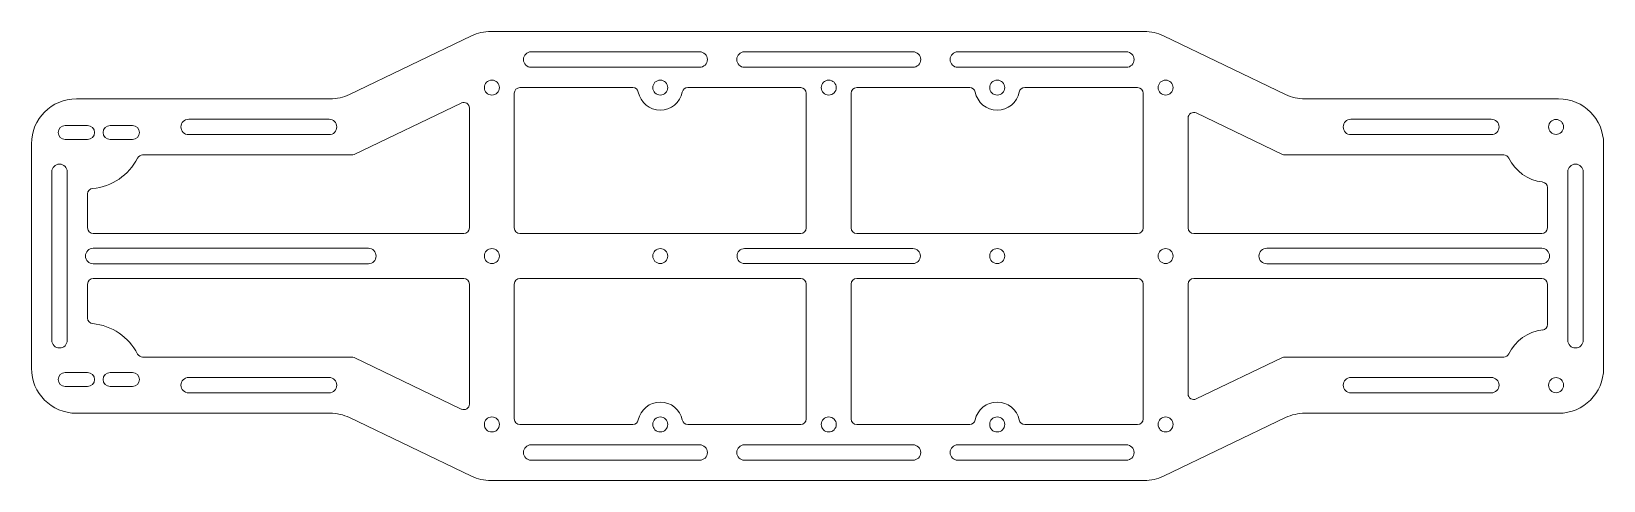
# Model space of a CAD drawing. Header units: inches. Extents: x 17.5 to 31.5, y 16.7 to 20.7.
import ezdxf

# ---------------------------------------------------------------- set-up
doc = ezdxf.new("R2010")
doc.units = ezdxf.units.IN
doc.header["$MEASUREMENT"] = 0

msp = doc.modelspace()

# ---------------------------------------------------------------- linework, layer by layer
at = {"color": 7, "linetype": 'Continuous', "lineweight": 15}
for p, q in [((20.382, 20.122), (21.468, 20.643)), ((27.459, 20.682), (21.641, 20.682)), ((27.632, 20.643), (28.718, 20.122)), ((23.5, 20.501), (22, 20.501)), ((25.4, 20.501), (23.9, 20.501)), ((27.3, 20.501), (25.8, 20.501)), ((22, 20.364), (23.5, 20.364)), ((23.9, 20.364), (25.4, 20.364)), ((25.8, 20.364), (27.3, 20.364)), ((22.905, 20.182), (21.9, 20.182)), ((24.4, 20.182), (23.395, 20.182)), ((25.905, 20.182), (24.9, 20.182)), ((27.4, 20.182), (26.395, 20.182)), ((17.95, 20.082), (20.209, 20.082)), ((21.378, 20.045), (20.424, 19.587)), ((21.85, 20.132), (21.85, 18.932)), ((24.45, 18.932), (24.45, 20.132)), ((24.85, 20.132), (24.85, 18.932)), ((27.45, 18.932), (27.45, 20.132)), ((28.891, 20.082), (31.15, 20.082)), ((20.2, 19.901), (18.95, 19.901)), ((21.45, 18.932), (21.45, 20)), ((27.85, 19.911), (27.85, 18.932)), ((28.69, 19.587), (27.921, 19.956)), ((30.55, 19.901), (29.3, 19.901)), ((17.85, 19.844), (18.05, 19.844)), ((18.25, 19.844), (18.45, 19.844)), ((18.95, 19.764), (20.2, 19.764)), ((29.3, 19.764), (30.55, 19.764)), ((17.55, 19.682), (17.55, 17.682)), ((18.05, 19.72), (17.85, 19.72)), ((18.45, 19.72), (18.25, 19.72)), ((31.55, 17.682), (31.55, 19.682)), ((20.402, 19.582), (18.54, 19.582)), ((30.661, 19.582), (28.711, 19.582)), ((17.731, 19.432), (17.731, 17.932)), ((17.869, 17.932), (17.869, 19.432)), ((31.231, 19.432), (31.231, 17.932)), ((31.369, 17.932), (31.369, 19.432)), ((18.05, 19.235), (18.05, 18.932)), ((31.05, 18.932), (31.05, 19.291)), ((18.1, 18.882), (21.4, 18.882)), ((21.9, 18.882), (24.4, 18.882)), ((24.9, 18.882), (27.4, 18.882)), ((27.9, 18.882), (31, 18.882)), ((20.55, 18.751), (18.1, 18.751)), ((25.4, 18.749), (23.9, 18.749)), ((31, 18.751), (28.55, 18.751)), ((18.1, 18.614), (20.55, 18.614)), ((18.1, 18.482), (21.4, 18.482)), ((21.9, 18.482), (24.4, 18.482)), ((23.9, 18.615), (25.4, 18.615)), ((24.9, 18.482), (27.4, 18.482)), ((27.9, 18.482), (31, 18.482)), ((28.55, 18.614), (31, 18.614)), ((18.05, 18.13), (18.05, 18.432)), ((21.45, 18.432), (21.45, 17.364)), ((21.85, 17.232), (21.85, 18.432)), ((24.45, 18.432), (24.45, 17.232)), ((24.85, 17.232), (24.85, 18.432)), ((27.45, 18.432), (27.45, 17.232)), ((27.85, 17.454), (27.85, 18.432)), ((31.05, 18.432), (31.05, 18.073)), ((20.402, 17.782), (18.54, 17.782)), ((30.661, 17.782), (28.711, 17.782)), ((17.85, 17.644), (18.05, 17.644)), ((18.25, 17.644), (18.45, 17.644)), ((21.378, 17.319), (20.424, 17.777)), ((28.69, 17.777), (27.921, 17.409)), ((18.05, 17.52), (17.85, 17.52)), ((18.45, 17.52), (18.25, 17.52)), ((18.95, 17.601), (20.2, 17.601)), ((29.3, 17.601), (30.55, 17.601)), ((20.2, 17.464), (18.95, 17.464)), ((30.55, 17.464), (29.3, 17.464)), ((20.209, 17.282), (17.95, 17.282)), ((21.468, 16.722), (20.382, 17.243)), ((28.718, 17.243), (27.632, 16.722)), ((31.15, 17.282), (28.891, 17.282)), ((22.905, 17.182), (21.9, 17.182)), ((24.4, 17.182), (23.395, 17.182)), ((25.905, 17.182), (24.9, 17.182)), ((27.4, 17.182), (26.395, 17.182)), ((22, 17.001), (23.5, 17.001)), ((23.9, 17.001), (25.4, 17.001)), ((25.8, 17.001), (27.3, 17.001)), ((23.5, 16.864), (22, 16.864)), ((25.4, 16.864), (23.9, 16.864)), ((27.3, 16.864), (25.8, 16.864)), ((21.641, 16.682), (27.459, 16.682))]:
    msp.add_line(p, q, dxfattribs=at)
for centre in [(21.65, 20.182), (23.15, 20.182), (24.65, 20.182), (26.15, 20.182), (27.65, 20.182), (31.127, 19.832), (21.65, 18.682), (23.15, 18.682), (26.15, 18.682), (27.65, 18.682), (31.127, 17.532), (21.65, 17.182), (23.15, 17.182), (24.65, 17.182), (26.15, 17.182), (27.65, 17.182)]:
    msp.add_circle(centre, 0.0669, dxfattribs=at)
for centre, radius, start, end in [((21.641, 20.282), 0.4, 90, 115.641), ((27.459, 20.282), 0.4, 64.359, 90), ((22, 20.432), 0.0689, 90, 270), ((23.5, 20.432), 0.0689, 270, 90), ((23.9, 20.432), 0.0689, 90, 270), ((25.4, 20.432), 0.0689, 270, 90), ((25.8, 20.432), 0.0689, 90, 270), ((27.3, 20.432), 0.0689, 270, 90), ((21.9, 20.132), 0.05, 90, 180), ((22.905, 20.132), 0.05, 11.537, 90), ((23.395, 20.132), 0.05, 90, 168.463), ((24.4, 20.132), 0.05, 0, 90), ((24.9, 20.132), 0.05, 90, 180), ((25.905, 20.132), 0.05, 11.537, 90), ((26.395, 20.132), 0.05, 90, 168.463), ((27.4, 20.132), 0.05, 0, 90), ((17.95, 19.682), 0.4, 90, 180), ((20.209, 20.482), 0.4, 270, 295.641), ((21.4, 20), 0.05, 0, 115.641), ((23.15, 20.182), 0.2, 191.537, 348.463), ((26.15, 20.182), 0.2, 191.537, 348.463), ((28.891, 20.482), 0.4, 244.359, 270), ((31.15, 19.682), 0.4, 0, 90), ((18.95, 19.832), 0.0689, 90, 270), ((20.2, 19.832), 0.0689, 270, 90), ((27.9, 19.911), 0.05, 64.359, 180), ((29.3, 19.832), 0.0689, 90, 270), ((30.55, 19.832), 0.0689, 270, 90), ((17.85, 19.782), 0.0621, 90, 270), ((18.05, 19.782), 0.0621, 270, 90), ((18.25, 19.782), 0.0621, 90, 270), ((18.45, 19.782), 0.0621, 270, 90), ((17.8, 19.432), 0.0689, 0, 180), ((18.05, 19.782), 0.5, 275.2159, 332.9643), ((18.54, 19.532), 0.05, 90, 152.9643), ((20.402, 19.632), 0.05, 270, 295.641), ((28.711, 19.632), 0.05, 244.359, 270), ((30.661, 19.532), 0.05, 25.7398, 90), ((31.05, 19.72), 0.381, 205.7398, 263.3427), ((31.3, 19.432), 0.0689, 0, 180), ((31, 19.291), 0.05, 0, 83.3427), ((18.1, 19.235), 0.05, 95.2159, 180), ((18.1, 18.932), 0.05, 180, 270), ((21.4, 18.932), 0.05, 270, 0), ((21.9, 18.932), 0.05, 180, 270), ((24.4, 18.932), 0.05, 270, 0), ((24.9, 18.932), 0.05, 180, 270), ((27.4, 18.932), 0.05, 270, 0), ((27.9, 18.932), 0.05, 180, 270), ((31, 18.932), 0.05, 270, 360), ((18.1, 18.682), 0.0689, 90, 270), ((20.55, 18.682), 0.0689, 270, 90), ((23.9, 18.682), 0.0669, 90, 270), ((25.4, 18.682), 0.0669, 270, 90), ((28.55, 18.682), 0.0689, 90, 270), ((31, 18.682), 0.0689, 270, 90), ((18.1, 18.432), 0.05, 90, 180), ((21.4, 18.432), 0.05, 0, 90), ((21.9, 18.432), 0.05, 90, 180), ((24.4, 18.432), 0.05, 0, 90), ((24.9, 18.432), 0.05, 90, 180), ((27.4, 18.432), 0.05, 0, 90), ((27.9, 18.432), 0.05, 90, 180), ((31, 18.432), 0.05, 0, 90), ((18.1, 18.13), 0.05, 180, 264.7841), ((18.05, 17.582), 0.5, 27.0357, 84.7841), ((31, 18.073), 0.05, 276.6573, 0), ((17.8, 17.932), 0.0689, 180, 0), ((31.05, 17.645), 0.381, 96.6573, 154.2602), ((31.3, 17.932), 0.0689, 180, 0), ((18.54, 17.832), 0.05, 207.0357, 270), ((20.402, 17.732), 0.05, 64.359, 90), ((28.711, 17.732), 0.05, 90, 115.641), ((30.661, 17.832), 0.05, 270, 334.2602), ((17.95, 17.682), 0.4, 180, 270), ((17.85, 17.582), 0.0621, 90, 270), ((18.05, 17.582), 0.0621, 270, 90), ((18.25, 17.582), 0.0621, 90, 270), ((18.45, 17.582), 0.0621, 270, 90), ((31.15, 17.682), 0.4, 270, 0), ((18.95, 17.532), 0.0689, 90, 270), ((20.2, 17.532), 0.0689, 270, 90), ((29.3, 17.532), 0.0689, 90, 270), ((30.55, 17.532), 0.0689, 270, 90), ((21.4, 17.364), 0.05, 244.359, 0), ((23.15, 17.182), 0.2, 11.537, 168.463), ((26.15, 17.182), 0.2, 11.537, 168.463), ((27.9, 17.454), 0.05, 180, 295.641), ((20.209, 16.882), 0.4, 64.359, 90), ((21.9, 17.232), 0.05, 180, 270), ((22.905, 17.232), 0.05, 270, 348.463), ((23.395, 17.232), 0.05, 191.537, 270), ((24.4, 17.232), 0.05, 270, 0), ((24.9, 17.232), 0.05, 180, 270), ((25.905, 17.232), 0.05, 270, 348.463), ((26.395, 17.232), 0.05, 191.537, 270), ((27.4, 17.232), 0.05, 270, 0), ((28.891, 16.882), 0.4, 90, 115.641), ((22, 16.932), 0.0689, 90, 270), ((23.5, 16.932), 0.0689, 270, 90), ((23.9, 16.932), 0.0689, 90, 270), ((25.4, 16.932), 0.0689, 270, 90), ((25.8, 16.932), 0.0689, 90, 270), ((27.3, 16.932), 0.0689, 270, 90), ((21.641, 17.082), 0.4, 244.359, 270), ((27.459, 17.082), 0.4, 270, 295.641)]:
    msp.add_arc(centre, radius, start, end, dxfattribs=at)

doc.saveas('drawing.dxf')
